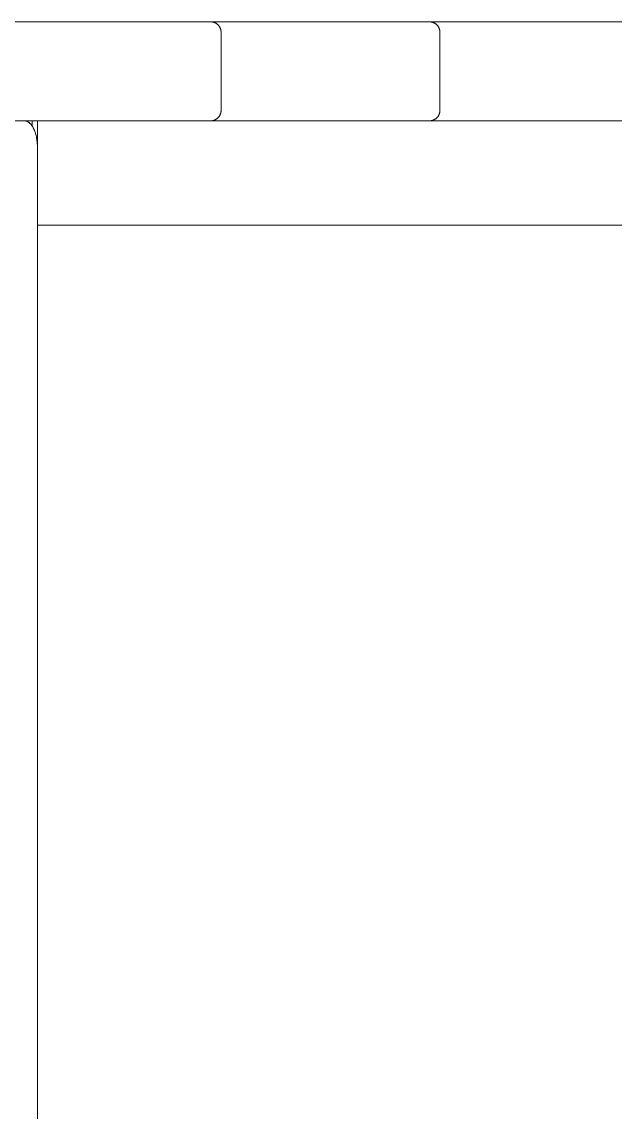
# Model space of a CAD drawing. Header units: inches. Extents: x -6 to 195, y -3 to 126.
# Drawn here: x 13.03 to 22, y 109.87 to 126.35 of the extents above; entities that cross this region are included whole.
import ezdxf

# ---------------------------------------------------------------- set-up
doc = ezdxf.new("R2010")
doc.units = ezdxf.units.IN
doc.layers.add('ZANO_R', color=7, linetype='Continuous', lineweight=0)

msp = doc.modelspace()

# ---------------------------------------------------------------- linework, layer by layer
at = {"layer": 'ZANO_R'}
for p, q in [((13.31937, 126.34829), (4.61559, 126.34829)), ((15.88685, 126.34829), (13.31937, 126.34829)), ((15.88685, 126.34829), (15.89223, 126.3482)), ((16.54399, 126.34829), (15.89108, 126.34829)), ((15.89223, 126.3482), (15.8976, 126.34793)), ((15.8976, 126.34793), (15.90296, 126.34747)), ((15.90296, 126.34747), (15.9083, 126.34683)), ((15.9083, 126.34683), (15.91361, 126.346)), ((15.91361, 126.346), (15.91889, 126.345)), ((15.91889, 126.345), (15.92414, 126.34381)), ((15.92414, 126.34381), (15.92934, 126.34245)), ((15.92934, 126.34245), (15.93449, 126.34091)), ((15.93449, 126.34091), (15.93959, 126.3392)), ((15.93959, 126.3392), (15.94463, 126.33731)), ((15.94463, 126.33731), (15.94959, 126.33526)), ((15.94959, 126.33526), (15.95449, 126.33303)), ((15.95449, 126.33303), (15.95931, 126.33064)), ((15.95931, 126.33064), (15.96404, 126.32808)), ((15.96404, 126.32808), (15.96868, 126.32537)), ((15.96868, 126.32537), (15.97322, 126.32249)), ((15.97322, 126.32249), (15.97767, 126.31947)), ((15.97767, 126.31947), (15.98201, 126.31629)), ((15.98201, 126.31629), (15.98624, 126.31297)), ((15.98624, 126.31297), (15.99035, 126.30951)), ((15.99035, 126.30951), (15.99434, 126.3059)), ((15.99434, 126.3059), (15.99821, 126.30217)), ((15.99821, 126.30217), (16.00195, 126.2983)), ((16.00195, 126.2983), (16.00555, 126.29431)), ((16.00555, 126.29431), (16.00901, 126.2902)), ((16.00901, 126.2902), (16.01234, 126.28597)), ((16.01234, 126.28597), (16.01551, 126.28163)), ((16.01551, 126.28163), (16.01854, 126.27718)), ((16.01854, 126.27718), (16.02141, 126.27264)), ((16.02141, 126.27264), (16.02412, 126.26799)), ((16.02412, 126.26799), (16.02668, 126.26326)), ((16.02668, 126.26326), (16.02907, 126.25845)), ((16.02907, 126.25845), (16.0313, 126.25355)), ((16.0313, 126.25355), (16.03335, 126.24858)), ((16.03335, 126.24858), (16.03524, 126.24355)), ((16.03524, 126.24355), (16.03696, 126.23845)), ((16.03696, 126.23845), (16.03849, 126.2333)), ((16.03849, 126.2333), (16.03986, 126.2281)), ((16.03986, 126.2281), (16.04104, 126.22285)), ((16.04104, 126.22285), (16.04204, 126.21757)), ((16.04204, 126.21757), (16.04287, 126.21226)), ((16.04287, 126.21226), (16.04351, 126.20692)), ((19.19287, 126.34829), (16.54399, 126.34829)), ((19.19287, 126.34829), (19.19824, 126.3482)), ((19.86891, 126.34829), (19.19696, 126.34829)), ((19.19824, 126.3482), (19.20361, 126.34793)), ((19.20361, 126.34793), (19.20897, 126.34747)), ((19.20897, 126.34747), (19.21431, 126.34683)), ((19.21431, 126.34683), (19.21962, 126.346)), ((19.21962, 126.346), (19.22491, 126.345)), ((19.22491, 126.345), (19.23015, 126.34381)), ((19.23015, 126.34381), (19.23535, 126.34245)), ((19.23535, 126.34245), (19.24051, 126.34091)), ((19.24051, 126.34091), (19.2456, 126.3392)), ((19.2456, 126.3392), (19.25064, 126.33731)), ((19.25064, 126.33731), (19.25561, 126.33526)), ((19.25561, 126.33526), (19.2605, 126.33303)), ((19.2605, 126.33303), (19.26532, 126.33064)), ((19.26532, 126.33064), (19.27005, 126.32808)), ((19.27005, 126.32808), (19.27469, 126.32537)), ((19.27469, 126.32537), (19.27924, 126.32249)), ((19.27924, 126.32249), (19.28368, 126.31947)), ((19.28368, 126.31947), (19.28802, 126.31629)), ((19.28802, 126.31629), (19.29225, 126.31297)), ((19.29225, 126.31297), (19.29636, 126.30951)), ((19.29636, 126.30951), (19.30035, 126.3059)), ((19.30035, 126.3059), (19.30422, 126.30217)), ((19.30422, 126.30217), (19.30796, 126.2983)), ((19.30796, 126.2983), (19.31156, 126.29431)), ((19.31156, 126.29431), (19.31503, 126.2902)), ((19.31503, 126.2902), (19.31835, 126.28597)), ((19.31835, 126.28597), (19.32152, 126.28163)), ((19.32152, 126.28163), (19.32455, 126.27718)), ((19.32455, 126.27718), (19.32742, 126.27264)), ((19.32742, 126.27264), (19.33014, 126.26799)), ((19.33014, 126.26799), (19.33269, 126.26326)), ((19.33269, 126.26326), (19.33508, 126.25845)), ((19.33508, 126.25845), (19.33731, 126.25355)), ((19.33731, 126.25355), (19.33937, 126.24858)), ((19.33937, 126.24858), (19.34125, 126.24355)), ((19.34125, 126.24355), (19.34297, 126.23845)), ((19.34297, 126.23845), (19.34451, 126.2333)), ((19.34451, 126.2333), (19.34587, 126.2281)), ((19.34587, 126.2281), (19.34705, 126.22285)), ((19.34705, 126.22285), (19.34806, 126.21757)), ((19.34806, 126.21757), (19.34888, 126.21226)), ((19.34888, 126.21226), (19.34952, 126.20692)), ((22.58901, 126.34829), (19.86891, 126.34829)), ((16.04351, 126.20692), (16.04397, 126.20156)), ((16.04397, 126.20156), (16.04424, 126.19619)), ((16.04424, 126.19619), (16.04433, 126.19081)), ((16.04433, 126.19081), (16.04433, 125.00971)), ((19.34952, 126.20692), (19.34998, 126.20156)), ((19.34998, 126.20156), (19.35025, 126.19619)), ((19.35025, 126.19619), (19.35035, 126.19081)), ((19.35035, 126.19081), (19.35035, 125.00971)), ((15.99407, 124.89436), (15.99005, 124.89076)), ((15.99795, 124.8981), (15.99407, 124.89436)), ((16.00171, 124.90197), (15.99795, 124.8981)), ((16.00533, 124.90596), (16.00171, 124.90197)), ((16.00881, 124.91008), (16.00533, 124.90596)), ((16.01215, 124.91432), (16.00881, 124.91008)), ((16.01535, 124.91866), (16.01215, 124.91432)), ((16.01839, 124.92311), (16.01535, 124.91866)), ((16.02128, 124.92767), (16.01839, 124.92311)), ((16.02401, 124.93232), (16.02128, 124.92767)), ((16.02658, 124.93706), (16.02401, 124.93232)), ((16.02898, 124.94189), (16.02658, 124.93706)), ((16.03122, 124.9468), (16.02898, 124.94189)), ((16.03329, 124.95178), (16.03122, 124.9468)), ((16.03519, 124.95682), (16.03329, 124.95178)), ((16.03691, 124.96193), (16.03519, 124.95682)), ((16.03846, 124.9671), (16.03691, 124.96193)), ((16.03983, 124.97232), (16.03846, 124.9671)), ((16.04102, 124.97758), (16.03983, 124.97232)), ((16.04203, 124.98287), (16.04102, 124.97758)), ((16.04286, 124.9882), (16.04203, 124.98287)), ((16.0435, 124.99356), (16.04286, 124.9882)), ((16.04397, 124.99893), (16.0435, 124.99356)), ((16.04424, 125.00432), (16.04397, 124.99893)), ((16.04433, 125.00971), (16.04424, 125.00432)), ((19.30008, 124.89436), (19.29606, 124.89076)), ((19.30396, 124.8981), (19.30008, 124.89436)), ((19.30772, 124.90197), (19.30396, 124.8981)), ((19.31134, 124.90596), (19.30772, 124.90197)), ((19.31483, 124.91008), (19.31134, 124.90596)), ((19.31817, 124.91432), (19.31483, 124.91008)), ((19.32136, 124.91866), (19.31817, 124.91432)), ((19.3244, 124.92311), (19.32136, 124.91866)), ((19.32729, 124.92767), (19.3244, 124.92311)), ((19.33002, 124.93232), (19.32729, 124.92767)), ((19.33259, 124.93706), (19.33002, 124.93232)), ((19.33499, 124.94189), (19.33259, 124.93706)), ((19.33723, 124.9468), (19.33499, 124.94189)), ((19.3393, 124.95178), (19.33723, 124.9468)), ((19.3412, 124.95682), (19.3393, 124.95178)), ((19.34292, 124.96193), (19.3412, 124.95682)), ((19.34447, 124.9671), (19.34292, 124.96193)), ((19.34584, 124.97232), (19.34447, 124.9671)), ((19.34703, 124.97758), (19.34584, 124.97232)), ((19.34804, 124.98287), (19.34703, 124.97758)), ((19.34887, 124.9882), (19.34804, 124.98287)), ((19.34952, 124.99356), (19.34887, 124.9882)), ((19.34998, 124.99893), (19.34952, 124.99356)), ((19.35025, 125.00432), (19.34998, 124.99893)), ((19.35035, 125.00971), (19.35025, 125.00432)), ((13.07292, 124.85223), (12.80016, 124.85223)), ((13.19103, 124.85223), (13.07292, 124.85223)), ((13.07507, 124.85221), (13.07292, 124.85223)), ((13.07722, 124.85214), (13.07507, 124.85221)), ((13.07939, 124.85202), (13.07722, 124.85214)), ((13.09055, 124.85223), (13.07729, 124.85223)), ((13.08156, 124.85185), (13.07939, 124.85202)), ((13.08374, 124.85163), (13.08156, 124.85185)), ((13.08593, 124.85137), (13.08374, 124.85163)), ((13.08813, 124.85105), (13.08593, 124.85137)), ((13.09033, 124.85069), (13.08813, 124.85105)), ((13.09254, 124.85027), (13.09033, 124.85069)), ((13.09476, 124.8498), (13.09254, 124.85027)), ((13.09698, 124.84928), (13.09476, 124.8498)), ((13.09921, 124.8487), (13.09698, 124.84928)), ((13.10144, 124.84808), (13.09921, 124.8487)), ((13.10368, 124.84739), (13.10144, 124.84808)), ((13.10592, 124.84666), (13.10368, 124.84739)), ((13.10817, 124.84587), (13.10592, 124.84666)), ((13.11042, 124.84502), (13.10817, 124.84587)), ((13.11267, 124.84412), (13.11042, 124.84502)), ((13.11493, 124.84316), (13.11267, 124.84412)), ((13.11719, 124.84215), (13.11493, 124.84316)), ((13.11944, 124.84108), (13.11719, 124.84215)), ((13.1217, 124.83995), (13.11944, 124.84108)), ((13.12396, 124.83876), (13.1217, 124.83995)), ((13.12623, 124.83752), (13.12396, 124.83876)), ((13.12849, 124.83622), (13.12623, 124.83752)), ((13.13074, 124.83486), (13.12849, 124.83622)), ((13.133, 124.83344), (13.13074, 124.83486)), ((13.13526, 124.83197), (13.133, 124.83344)), ((13.13751, 124.83043), (13.13526, 124.83197)), ((13.13976, 124.82884), (13.13751, 124.83043)), ((13.142, 124.82719), (13.13976, 124.82884)), ((13.14424, 124.82548), (13.142, 124.82719)), ((13.14871, 124.82188), (13.14424, 124.82548)), ((13.15315, 124.81804), (13.14871, 124.82188)), ((13.15757, 124.81397), (13.15315, 124.81804)), ((13.16195, 124.80966), (13.15757, 124.81397)), ((13.16629, 124.80512), (13.16195, 124.80966)), ((13.1706, 124.80035), (13.16629, 124.80512)), ((13.17485, 124.79534), (13.1706, 124.80035)), ((13.17905, 124.79011), (13.17485, 124.79534)), ((13.1832, 124.78465), (13.17905, 124.79011)), ((13.18729, 124.77897), (13.1832, 124.78465)), ((13.19131, 124.77307), (13.18729, 124.77897)), ((13.19103, 124.85223), (13.26977, 124.85223)), ((13.19103, 124.85222), (13.19103, 124.77349)), ((13.19526, 124.76696), (13.19131, 124.77307)), ((13.19914, 124.76064), (13.19526, 124.76696)), ((13.20294, 124.75412), (13.19914, 124.76064)), ((13.20667, 124.74741), (13.20294, 124.75412)), ((13.2103, 124.7405), (13.20667, 124.74741)), ((13.21385, 124.7334), (13.2103, 124.7405)), ((13.21731, 124.72613), (13.21385, 124.7334)), ((13.26977, 124.85223), (72.08868, 124.85223)), ((13.26977, 123.27743), (13.26977, 124.85221)), ((15.89691, 124.85255), (15.89152, 124.8523)), ((15.90228, 124.85299), (15.89691, 124.85255)), ((15.90764, 124.85361), (15.90228, 124.85299)), ((15.91297, 124.85441), (15.90764, 124.85361)), ((15.91828, 124.8554), (15.91297, 124.85441)), ((15.92354, 124.85656), (15.91828, 124.8554)), ((15.92876, 124.85791), (15.92354, 124.85656)), ((15.93394, 124.85943), (15.92876, 124.85791)), ((15.93906, 124.86113), (15.93394, 124.85943)), ((15.94411, 124.86301), (15.93906, 124.86113)), ((15.9491, 124.86505), (15.94411, 124.86301)), ((15.95402, 124.86727), (15.9491, 124.86505)), ((15.95886, 124.86965), (15.95402, 124.86727)), ((15.96361, 124.8722), (15.95886, 124.86965)), ((15.96827, 124.87491), (15.96361, 124.8722)), ((15.97284, 124.87778), (15.96827, 124.87491)), ((15.97731, 124.8808), (15.97284, 124.87778)), ((15.98167, 124.88397), (15.97731, 124.8808)), ((15.98592, 124.88729), (15.98167, 124.88397)), ((15.99005, 124.89076), (15.98592, 124.88729)), ((19.20292, 124.85255), (19.19753, 124.8523)), ((19.20829, 124.85299), (19.20292, 124.85255)), ((19.21365, 124.85361), (19.20829, 124.85299)), ((19.21899, 124.85441), (19.21365, 124.85361)), ((19.22429, 124.8554), (19.21899, 124.85441)), ((19.22955, 124.85656), (19.22429, 124.8554)), ((19.23478, 124.85791), (19.22955, 124.85656)), ((19.23995, 124.85943), (19.23478, 124.85791)), ((19.24507, 124.86113), (19.23995, 124.85943)), ((19.25012, 124.86301), (19.24507, 124.86113)), ((19.25511, 124.86505), (19.25012, 124.86301)), ((19.26003, 124.86727), (19.25511, 124.86505)), ((19.26487, 124.86965), (19.26003, 124.86727)), ((19.26962, 124.8722), (19.26487, 124.86965)), ((19.27428, 124.87491), (19.26962, 124.8722)), ((19.27885, 124.87778), (19.27428, 124.87491)), ((19.28332, 124.8808), (19.27885, 124.87778)), ((19.28768, 124.88397), (19.28332, 124.8808)), ((19.29193, 124.88729), (19.28768, 124.88397)), ((19.29606, 124.89076), (19.29193, 124.88729)), ((13.22067, 124.71869), (13.21731, 124.72613)), ((13.22393, 124.71109), (13.22067, 124.71869)), ((13.22709, 124.70333), (13.22393, 124.71109)), ((13.23015, 124.69543), (13.22709, 124.70333)), ((13.23594, 124.67922), (13.23015, 124.69543)), ((13.24129, 124.66252), (13.23594, 124.67922)), ((13.24618, 124.64541), (13.24129, 124.66252)), ((13.25061, 124.62796), (13.24618, 124.64541)), ((13.25457, 124.61025), (13.25061, 124.62796)), ((13.25805, 124.59234), (13.25457, 124.61025)), ((13.26107, 124.57432), (13.25805, 124.59234)), ((13.26361, 124.55624), (13.26107, 124.57432)), ((13.2657, 124.53817), (13.26361, 124.55624)), ((13.26734, 124.52019), (13.2657, 124.53817)), ((13.26855, 124.50234), (13.26734, 124.52019)), ((13.26934, 124.48468), (13.26855, 124.50234)), ((13.26972, 124.46727), (13.26934, 124.48468)), ((72.08868, 123.27743), (13.26977, 123.27743)), ((13.26977, 123.27743), (13.26977, 108.94671))]:
    msp.add_line(p, q, dxfattribs=at)

doc.saveas('drawing.dxf')
